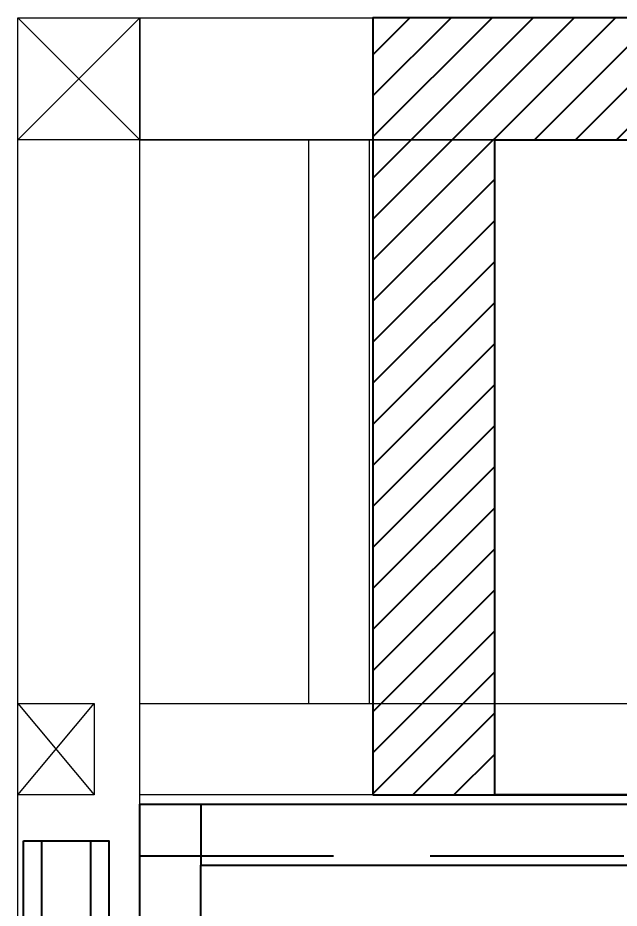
# Model space of a CAD drawing. Header units: millimetres. Extents: x 54215 to 67697, y 23496 to 56611.
# Drawn here: x 55610.17 to 55629.89, y 28478.7 to 28507.91 of the extents above; entities that cross this region are included whole.
import ezdxf
from ezdxf import colors
from ezdxf.entities.mleader import LeaderData, LeaderLine
from ezdxf.math import Vec2, Vec3

# ---------------------------------------------------------------- set-up
doc = ezdxf.new("R2010")
doc.units = ezdxf.units.MM
doc.linetypes.add('DASHED2', pattern=[9.525, 6.35, -3.175])
doc.layers.add('ahşap', color=27, linetype='Continuous', lineweight=25)
doc.layers.add('CEPHE PASTA SİYAH SAC', color=251, linetype='Continuous')
doc.styles.get("Standard").update_dxf_attribs({"font": 'arial.ttf'})

msp = doc.modelspace()

# ---------------------------------------------------------------- hatches: boundary and pattern name
at = {"true_color": 0x2776bb}
h = msp.add_hatch(dxfattribs=at)
h.set_pattern_fill('ANSI31', color=152, scale=0.3)
h.set_pattern_definition([(45, (51620.5892, 24081.1535), (-0.67351921, 0.67351921), [])])
h.paths.add_polyline_path([(55682.815, 28503.913), (55682.815, 28482.413), (55686.815, 28482.413), (55686.815, 28507.913), (55621.815, 28507.913), (55621.815, 28482.413), (55625.815, 28482.413), (55625.815, 28503.913)])

# ---------------------------------------------------------------- linework, layer by layer
at = {"color": 241, "lineweight": 15, "true_color": 0xf7abae}
msp.add_line((55614.173, 28507.913), (55695.173, 28507.913), dxfattribs=at)
at = {"color": 231, "lineweight": 15, "true_color": 0xff62c6}
for p, q in [((55610.173, 28289.104), (55610.173, 28503.913)), ((55614.173, 28503.913), (55695.173, 28503.913)), ((55614.173, 28293.104), (55614.173, 28503.913))]:
    msp.add_line(p, q, dxfattribs=at)
at = {"color": 215, "true_color": 0xa953a0}
msp.add_line((55616.173, 28482.113), (55616.173, 28480.113), dxfattribs=at)
at = {"color": 6, "linetype": 'DASHED2'}
msp.add_line((55614.173, 28480.418), (55694.873, 28480.418), dxfattribs=at)
at = {"color": 231, "lineweight": 15, "true_color": 0xff62c6}
for points in [[(55610.173, 28507.913), (55614.173, 28507.913), (55614.173, 28503.913), (55610.173, 28503.913), (55610.173, 28507.913), (55614.173, 28503.913), (55610.173, 28503.913), (55614.173, 28507.913)], [(55610.173, 28485.413), (55612.673, 28485.413), (55612.673, 28482.413), (55610.173, 28482.413), (55610.173, 28485.413), (55612.673, 28482.413), (55610.173, 28482.413), (55612.673, 28485.413)]]:
    msp.add_lwpolyline(points, dxfattribs=at)
for points in [[(55614.173, 28507.913), (55695.173, 28507.913), (55695.173, 28503.913), (55614.173, 28503.913)], [(55621.702, 28503.913), (55619.702, 28503.913), (55619.702, 28485.413), (55621.702, 28485.413)], [(55614.173, 28485.413), (55695.173, 28485.413), (55695.173, 28482.413), (55614.173, 28482.413)]]:
    msp.add_lwpolyline(points, close=True, dxfattribs=at)
at = {"color": 152, "true_color": 0x2776bb}
for points in [[(55621.815, 28482.413), (55686.815, 28482.413), (55686.815, 28507.913), (55621.815, 28507.913)], [(55682.815, 28482.413), (55625.815, 28482.413), (55625.815, 28503.913), (55682.815, 28503.913)]]:
    msp.add_lwpolyline(points, close=True, dxfattribs=at)
at = {"layer": 'ahşap', "color": 215, "true_color": 0xa953a0}
for points in [[(55614.173, 28482.113), (55694.873, 28482.113), (55694.873, 28322.404), (55614.173, 28322.404)], [(55616.173, 28480.113), (55692.873, 28480.113), (55692.873, 28324.404), (55616.173, 28324.404)]]:
    msp.add_lwpolyline(points, close=True, dxfattribs=at)
at = {"layer": 'CEPHE PASTA SİYAH SAC', "color": 4}
for points in [[(55610.36, 28480.908), (55613.16, 28480.908), (55613.16, 28322.504), (55610.36, 28322.504)], [(55612.56, 28322.504), (55610.96, 28322.504), (55610.96, 28480.908), (55612.56, 28480.908)]]:
    msp.add_lwpolyline(points, close=True, dxfattribs=at)

# ---------------------------------------------------------------- leaders
at = {"color": 122}
ml = msp.add_multileader_mtext('Standard', dxfattribs=at)
ml.set_content('{\\fCambria|b0|i0|c162|p18;ÖN ISICAM}', color=122)
ml.set_leader_properties()
ml.build(insert=Vec2(0, 0))
ctx = ml.context
ctx.base_point, ctx.plane_origin = Vec3(55461.278, 28491.451), Vec3(55573.21, 28568.905)
notes = []
notes.append((ctx, [(0, (1, 1, 0), (55590.428, 28491.451), (-1, 0), 12.625, [(0, [(55610.96, 28476.864)], 0, [])])]))
ctx.mtext.insert, ctx.mtext.width, ctx.mtext.flow_direction = Vec3(55548.62, 28493.475), 112.52525, 5
for ctx, leaders in notes:
    for number, flags, end, landing, length, lines in leaders:
        leader = LeaderData()
        leader.index, (leader.has_last_leader_line, leader.has_dogleg_vector, leader.attachment_direction) = number, flags
        leader.last_leader_point, leader.dogleg_vector, leader.dogleg_length = Vec3(end), Vec3(landing), length
        for number, points, colour, breaks in lines:
            line = LeaderLine()
            line.index, line.vertices, line.color, line.breaks = number, Vec3.list(points), colors.encode_raw_color(colour), breaks
            leader.lines.append(line)
        ctx.leaders.append(leader)

doc.saveas('drawing.dxf')
